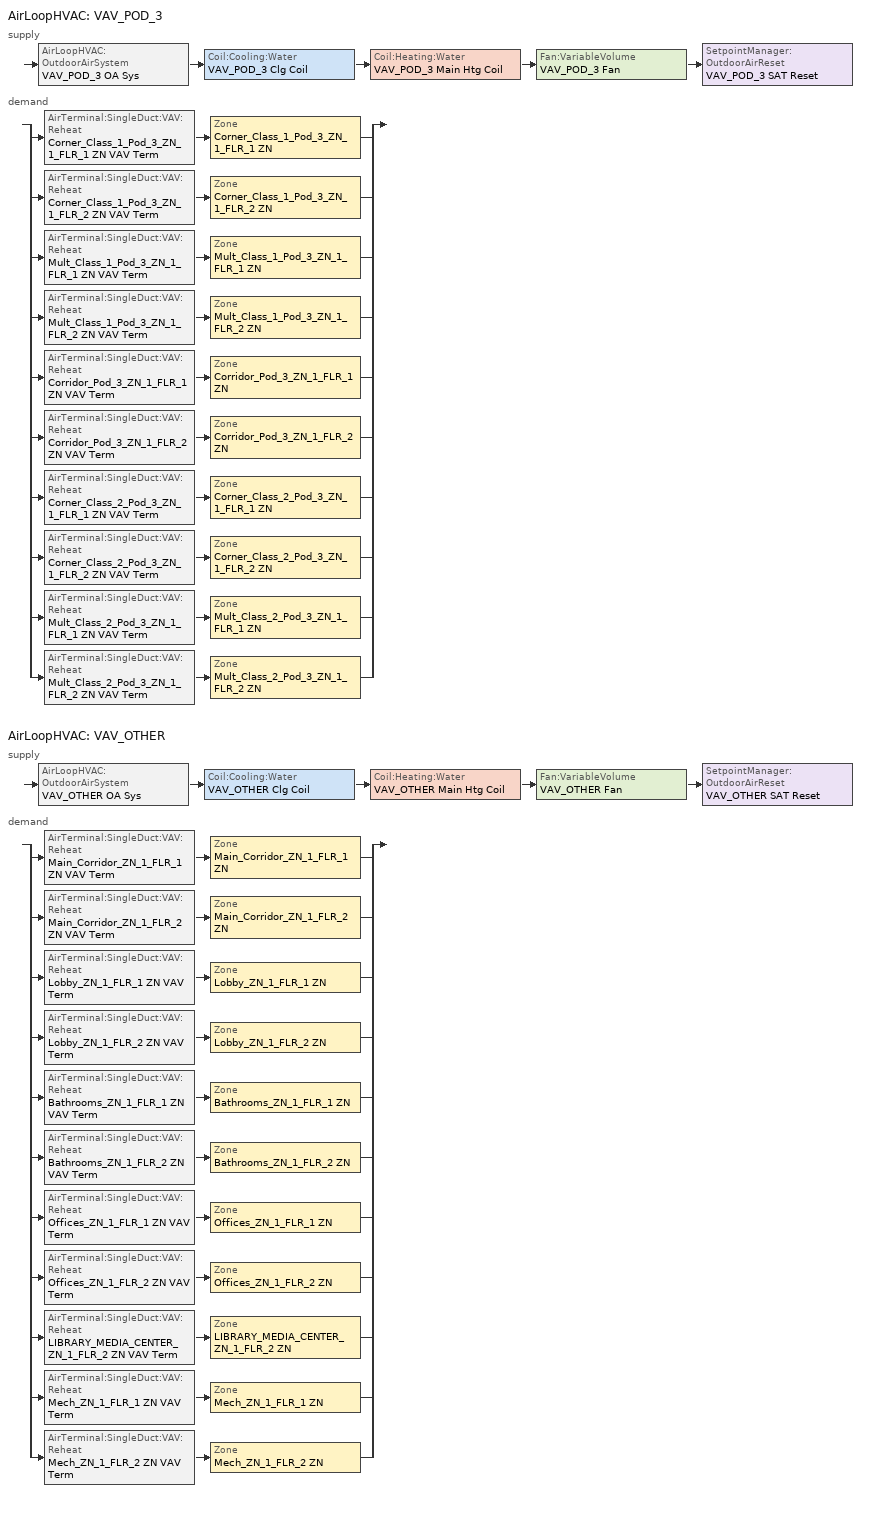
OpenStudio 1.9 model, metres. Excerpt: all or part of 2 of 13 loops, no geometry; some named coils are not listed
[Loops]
AirLoopHVAC 'VAV_POD_3'
 supply: AirLoopHVAC:OutdoorAirSystem 'VAV_POD_3 OA Sys' > Coil:Cooling:Water 'VAV_POD_3 Clg Coil' > Coil:Heating:Water 'VAV_POD_3 Main Htg Coil' > Fan:VariableVolume 'VAV_POD_3 Fan' > SetpointManager:OutdoorAirReset 'VAV_POD_3 SAT Reset'
 demand: split
  | AirTerminal:SingleDuct:VAV:Reheat 'Corner_Class_1_Pod_3_ZN_1_FLR_1 ZN VAV Term' > Zone 'Corner_Class_1_Pod_3_ZN_1_FLR_1 ZN'
  | AirTerminal:SingleDuct:VAV:Reheat 'Corner_Class_1_Pod_3_ZN_1_FLR_2 ZN VAV Term' > Zone 'Corner_Class_1_Pod_3_ZN_1_FLR_2 ZN'
  | AirTerminal:SingleDuct:VAV:Reheat 'Mult_Class_1_Pod_3_ZN_1_FLR_1 ZN VAV Term' > Zone 'Mult_Class_1_Pod_3_ZN_1_FLR_1 ZN'
  | AirTerminal:SingleDuct:VAV:Reheat 'Mult_Class_1_Pod_3_ZN_1_FLR_2 ZN VAV Term' > Zone 'Mult_Class_1_Pod_3_ZN_1_FLR_2 ZN'
  | AirTerminal:SingleDuct:VAV:Reheat 'Corridor_Pod_3_ZN_1_FLR_1 ZN VAV Term' > Zone 'Corridor_Pod_3_ZN_1_FLR_1 ZN'
  | AirTerminal:SingleDuct:VAV:Reheat 'Corridor_Pod_3_ZN_1_FLR_2 ZN VAV Term' > Zone 'Corridor_Pod_3_ZN_1_FLR_2 ZN'
  | AirTerminal:SingleDuct:VAV:Reheat 'Corner_Class_2_Pod_3_ZN_1_FLR_1 ZN VAV Term' > Zone 'Corner_Class_2_Pod_3_ZN_1_FLR_1 ZN'
  | AirTerminal:SingleDuct:VAV:Reheat 'Corner_Class_2_Pod_3_ZN_1_FLR_2 ZN VAV Term' > Zone 'Corner_Class_2_Pod_3_ZN_1_FLR_2 ZN'
  | AirTerminal:SingleDuct:VAV:Reheat 'Mult_Class_2_Pod_3_ZN_1_FLR_1 ZN VAV Term' > Zone 'Mult_Class_2_Pod_3_ZN_1_FLR_1 ZN'
  | AirTerminal:SingleDuct:VAV:Reheat 'Mult_Class_2_Pod_3_ZN_1_FLR_2 ZN VAV Term' > Zone 'Mult_Class_2_Pod_3_ZN_1_FLR_2 ZN'
AirLoopHVAC 'VAV_OTHER'
 supply: AirLoopHVAC:OutdoorAirSystem 'VAV_OTHER OA Sys' > Coil:Cooling:Water 'VAV_OTHER Clg Coil' > Coil:Heating:Water 'VAV_OTHER Main Htg Coil' > Fan:VariableVolume 'VAV_OTHER Fan' > SetpointManager:OutdoorAirReset 'VAV_OTHER SAT Reset'
 demand: split
  | AirTerminal:SingleDuct:VAV:Reheat 'Main_Corridor_ZN_1_FLR_1 ZN VAV Term' > Zone 'Main_Corridor_ZN_1_FLR_1 ZN'
  | AirTerminal:SingleDuct:VAV:Reheat 'Main_Corridor_ZN_1_FLR_2 ZN VAV Term' > Zone 'Main_Corridor_ZN_1_FLR_2 ZN'
  | AirTerminal:SingleDuct:VAV:Reheat 'Lobby_ZN_1_FLR_1 ZN VAV Term' > Zone 'Lobby_ZN_1_FLR_1 ZN'
  | AirTerminal:SingleDuct:VAV:Reheat 'Lobby_ZN_1_FLR_2 ZN VAV Term' > Zone 'Lobby_ZN_1_FLR_2 ZN'
  | AirTerminal:SingleDuct:VAV:Reheat 'Bathrooms_ZN_1_FLR_1 ZN VAV Term' > Zone 'Bathrooms_ZN_1_FLR_1 ZN'
  | AirTerminal:SingleDuct:VAV:Reheat 'Bathrooms_ZN_1_FLR_2 ZN VAV Term' > Zone 'Bathrooms_ZN_1_FLR_2 ZN'
  | AirTerminal:SingleDuct:VAV:Reheat 'Offices_ZN_1_FLR_1 ZN VAV Term' > Zone 'Offices_ZN_1_FLR_1 ZN'
  | AirTerminal:SingleDuct:VAV:Reheat 'Offices_ZN_1_FLR_2 ZN VAV Term' > Zone 'Offices_ZN_1_FLR_2 ZN'
  | AirTerminal:SingleDuct:VAV:Reheat 'LIBRARY_MEDIA_CENTER_ZN_1_FLR_2 ZN VAV Term' > Zone 'LIBRARY_MEDIA_CENTER_ZN_1_FLR_2 ZN'
  | AirTerminal:SingleDuct:VAV:Reheat 'Mech_ZN_1_FLR_1 ZN VAV Term' > Zone 'Mech_ZN_1_FLR_1 ZN'
  | AirTerminal:SingleDuct:VAV:Reheat 'Mech_ZN_1_FLR_2 ZN VAV Term' > Zone 'Mech_ZN_1_FLR_2 ZN'
[Sizing:Zone] Zone Cooling Design Supply Air Temperature {C}=12.8; Zone Heating Design Supply Air Temperature {C}=40; Zone Cooling Design Supply Air Humidity Ratio {kg-H2O/kg-air}=0.0085; Zone Heating Design Supply Air Humidity Ratio {kg-H2O/kg-air}=0.008; Cooling Design Air Flow Method=DesignDay; Heating Design Air Flow Method=DesignDay
Offices_ZN_1_FLR_1 ZN; Lobby_ZN_1_FLR_2 ZN; Corridor_Pod_3_ZN_1_FLR_2 ZN; Mult_Class_2_Pod_3_ZN_1_FLR_1 ZN; Main_Corridor_ZN_1_FLR_2 ZN; Main_Corridor_ZN_1_FLR_1 ZN; Lobby_ZN_1_FLR_1 ZN; Mech_ZN_1_FLR_2 ZN; Corridor_Pod_3_ZN_1_FLR_1 ZN; Offices_ZN_1_FLR_2 ZN; Mult_Class_2_Pod_3_ZN_1_FLR_2 ZN; Bathrooms_ZN_1_FLR_2 ZN; LIBRARY_MEDIA_CENTER_ZN_1_FLR_2 ZN; Corner_Class_1_Pod_3_ZN_1_FLR_1 ZN; Mech_ZN_1_FLR_1 ZN; Bathrooms_ZN_1_FLR_1 ZN; Mult_Class_1_Pod_3_ZN_1_FLR_1 ZN; Corner_Class_1_Pod_3_ZN_1_FLR_2 ZN; Mult_Class_1_Pod_3_ZN_1_FLR_2 ZN; Corner_Class_2_Pod_3_ZN_1_FLR_1 ZN; Corner_Class_2_Pod_3_ZN_1_FLR_2 ZN
[Zone equipment]
Offices_ZN_1_FLR_1 ZN: Offices_ZN_1_FLR_1 ZN VAV Term
Lobby_ZN_1_FLR_2 ZN: Lobby_ZN_1_FLR_2 ZN VAV Term
Corridor_Pod_3_ZN_1_FLR_2 ZN: Corridor_Pod_3_ZN_1_FLR_2 ZN VAV Term
Mult_Class_2_Pod_3_ZN_1_FLR_1 ZN: Mult_Class_2_Pod_3_ZN_1_FLR_1 ZN VAV Term
Main_Corridor_ZN_1_FLR_2 ZN: Main_Corridor_ZN_1_FLR_2 ZN VAV Term
Main_Corridor_ZN_1_FLR_1 ZN: Main_Corridor_ZN_1_FLR_1 ZN VAV Term
Lobby_ZN_1_FLR_1 ZN: Lobby_ZN_1_FLR_1 ZN VAV Term
Mech_ZN_1_FLR_2 ZN: Mech_ZN_1_FLR_2 ZN VAV Term
Corridor_Pod_3_ZN_1_FLR_1 ZN: Corridor_Pod_3_ZN_1_FLR_1 ZN VAV Term
Offices_ZN_1_FLR_2 ZN: Offices_ZN_1_FLR_2 ZN VAV Term
Mult_Class_2_Pod_3_ZN_1_FLR_2 ZN: Mult_Class_2_Pod_3_ZN_1_FLR_2 ZN VAV Term
Bathrooms_ZN_1_FLR_2 ZN: Bathrooms_ZN_1_FLR_2 ZN VAV Term, Bathrooms_ZN_1_FLR_2 ZN Exhaust Fan
LIBRARY_MEDIA_CENTER_ZN_1_FLR_2 ZN: LIBRARY_MEDIA_CENTER_ZN_1_FLR_2 ZN VAV Term
Corner_Class_1_Pod_3_ZN_1_FLR_1 ZN: Corner_Class_1_Pod_3_ZN_1_FLR_1 ZN VAV Term
Mech_ZN_1_FLR_1 ZN: Mech_ZN_1_FLR_1 ZN VAV Term
Bathrooms_ZN_1_FLR_1 ZN: Bathrooms_ZN_1_FLR_1 ZN VAV Term, Bathrooms_ZN_1_FLR_1 ZN Exhaust Fan
Mult_Class_1_Pod_3_ZN_1_FLR_1 ZN: Mult_Class_1_Pod_3_ZN_1_FLR_1 ZN VAV Term
Corner_Class_1_Pod_3_ZN_1_FLR_2 ZN: Corner_Class_1_Pod_3_ZN_1_FLR_2 ZN VAV Term
Mult_Class_1_Pod_3_ZN_1_FLR_2 ZN: Mult_Class_1_Pod_3_ZN_1_FLR_2 ZN VAV Term
Corner_Class_2_Pod_3_ZN_1_FLR_1 ZN: Corner_Class_2_Pod_3_ZN_1_FLR_1 ZN VAV Term
Corner_Class_2_Pod_3_ZN_1_FLR_2 ZN: Corner_Class_2_Pod_3_ZN_1_FLR_2 ZN VAV Term
[AirLoopHVAC] Availability Schedule=SchoolSecondary HVACOperationSchd; Design Supply Air Flow Rate {m3/s}=AutoSize
Name | Availability Manager
VAV_POD_3 | Availability Manager Night Cycle 3
VAV_OTHER | Availability Manager Night Cycle 4
[Sizing:System] Type of Load to Size On=Sensible; Minimum System Air Flow Ratio=0.3; Preheat Design Temperature {C}=7; Preheat Design Humidity Ratio {kg-H2O/kg-Air}=0.008; Precool Design Temperature {C}=12.8; Precool Design Humidity Ratio {kg-H2O/kg-Air}=0.008; Central Cooling Design Supply Air Temperature {C}=12.8; Central Heating Design Supply Air Temperature {C}=12.8; Sizing Option=Coincident; 100% Outdoor Air in Cooling=No; 100% Outdoor Air in Heating=No; Central Cooling Design Supply Air Humidity Ratio {kg-H2O/kg-Air}=0.0085; Central Heating Design Supply Air Humidity Ratio {kg-H2O/kg-Air}=0.008; Cooling Design Air Flow Method=DesignDay; Cooling Design Air Flow Rate {m3/s}=0; Heating Design Air Flow Method=DesignDay; Heating Design Air Flow Rate {m3/s}=0; System Outdoor Air Method=ZoneSum; Zone Maximum Outdoor Air Fraction=1; Cooling Supply Air Flow Rate Per Floor Area {m3/s-m2}=0.00996765; Cooling Fraction of Autosized Cooling Supply Air Flow Rate=1; Cooling Supply Air Flow Rate Per Unit Cooling Capacity {m3/s-W}=3.94755e-05; Heating Supply Air Flow Rate Per Floor Area {m3/s-m2}=0.00996765; Heating Fraction of Autosized Heating Supply Air Flow Rate=1; Heating Fraction of Autosized Cooling Supply Air Flow Rate=1; Heating Supply Air Flow Rate Per Unit Heating Capacity {m3/s-W}=3.15882e-05; Cooling Design Capacity Method=CoolingDesignCapacity; Cooling Design Capacity {W}=autosize; Cooling Design Capacity Per Floor Area {W/m2}=234.7; Fraction of Autosized Cooling Design Capacity=1; Heating Design Capacity Method=HeatingDesignCapacity; Heating Design Capacity {W}=autosize; Heating Design Capacity Per Floor Area {W/m2}=157; Fraction of Autosized Heating Design Capacity=1; Central Cooling Capacity Control Method=OnOff
Name | Design Outdoor Air Flow Rate {m3/s}
VAV_POD_3 | 9.493504
VAV_OTHER | 4.61027
[Fan:VariableVolume] Availability Schedule=Always On Discrete; Pressure Rise {Pa}=1389.92; Maximum Flow Rate {m3/s}=Autosize; Fan Power Minimum Flow Rate Input Method=fraction; Fan Power Minimum Flow Fraction=0.25; Fan Power Minimum Air Flow Rate {m3/s}=0; Motor In Airstream Fraction=1; Fan Power Coefficient 1=0.0407599; Fan Power Coefficient 2=0.088045; Fan Power Coefficient 3=-0.0729261; Fan Power Coefficient 4=0.94374; Fan Power Coefficient 5=0
Name | Fan Efficiency | Motor Efficiency
VAV_POD_3 Fan | 0.6084 | 0.936
VAV_OTHER Fan | 0.61165 | 0.941
[Controller:OutdoorAir] Minimum Outdoor Air Flow Rate {m3/s}=Autosize; Maximum Outdoor Air Flow Rate {m3/s}=Autosize; Economizer Control Type=DifferentialDryBulb; Economizer Control Action Type=ModulateFlow; Economizer Maximum Limit Dry-Bulb Temperature {C}=28; Economizer Maximum Limit Enthalpy {J/kg}=64000; Economizer Minimum Limit Dry-Bulb Temperature {C}=-100; Lockout Type=NoLockout; Minimum Limit Type=FixedMinimum; Minimum Outdoor Air Schedule=SchoolSecondary MinOA_MotorizedDamper_Sched; High Humidity Control=No; Heat Recovery Bypass Control Type=BypassWhenOAFlowGreaterThanMinimum
Name | Controller Mechanical Ventilation
VAV_POD_3 OA Controller | VAV_POD_3 Vent Controller
VAV_OTHER OA Controller | VAV_OTHER Vent Controller
[Controller:MechanicalVentilation] Availability Schedule=Always On Discrete; System Outdoor Air Method=ZoneSum
VAV_POD_3 Vent Controller; VAV_OTHER Vent Controller
[AirLoopHVAC:OutdoorAirSystem]
Name | Controller
VAV_POD_3 OA Sys | VAV_POD_3 OA Controller
VAV_OTHER OA Sys | VAV_OTHER OA Controller
[AvailabilityManager:NightCycle] Control Type=CycleOnAny; Thermostat Tolerance {deltaC}=1; Cycling Run Time {s}=3600
Availability Manager Night Cycle 3; Availability Manager Night Cycle 4
[AirTerminal:SingleDuct:VAV:Reheat] Availability Schedule=Always On Discrete; Maximum Air Flow Rate {m3/s}=Autocalculate; Zone Minimum Air Flow Input Method=Constant; Fixed Minimum Air Flow Rate {m3/s}=0; Maximum Hot Water or Steam Flow Rate {m3/s}=Autocalculate; Minimum Hot Water or Steam Flow Rate {m3/s}=0; Convergence Tolerance=0.001; Damper Heating Action=Reverse; Maximum Flow per Zone Floor Area During Reheat {m3/s-m2}=0; Maximum Flow Fraction During Reheat=0.5; Maximum Reheat Air Temperature {C}=40
Name | Constant Minimum Air Flow Fraction | Reheat Coil
Corner_Class_1_Pod_3_ZN_1_FLR_1 ZN VAV Term | 0.7 | Corner_Class_1_Pod_3_ZN_1_FLR_1 ZN Rht Coil
Corner_Class_1_Pod_3_ZN_1_FLR_2 ZN VAV Term | 0.7 | Corner_Class_1_Pod_3_ZN_1_FLR_2 ZN Rht Coil
Mult_Class_1_Pod_3_ZN_1_FLR_1 ZN VAV Term | 0.815032 | Mult_Class_1_Pod_3_ZN_1_FLR_1 ZN Rht Coil
Mult_Class_1_Pod_3_ZN_1_FLR_2 ZN VAV Term | 0.7 | Mult_Class_1_Pod_3_ZN_1_FLR_2 ZN Rht Coil
Corridor_Pod_3_ZN_1_FLR_1 ZN VAV Term | 0.23802 | Corridor_Pod_3_ZN_1_FLR_1 ZN Rht Coil
Corridor_Pod_3_ZN_1_FLR_2 ZN VAV Term | 0.2 | Corridor_Pod_3_ZN_1_FLR_2 ZN Rht Coil
Corner_Class_2_Pod_3_ZN_1_FLR_1 ZN VAV Term | 0.7 | Corner_Class_2_Pod_3_ZN_1_FLR_1 ZN Rht Coil
Corner_Class_2_Pod_3_ZN_1_FLR_2 ZN VAV Term | 0.7 | Corner_Class_2_Pod_3_ZN_1_FLR_2 ZN Rht Coil
Mult_Class_2_Pod_3_ZN_1_FLR_1 ZN VAV Term | 0.976035 | Mult_Class_2_Pod_3_ZN_1_FLR_1 ZN Rht Coil
Mult_Class_2_Pod_3_ZN_1_FLR_2 ZN VAV Term | 0.7 | Mult_Class_2_Pod_3_ZN_1_FLR_2 ZN Rht Coil
Main_Corridor_ZN_1_FLR_1 ZN VAV Term | 0.39499 | Main_Corridor_ZN_1_FLR_1 ZN Rht Coil
Main_Corridor_ZN_1_FLR_2 ZN VAV Term | 0.216507 | Main_Corridor_ZN_1_FLR_2 ZN Rht Coil
Lobby_ZN_1_FLR_1 ZN VAV Term | 0.291849 | Lobby_ZN_1_FLR_1 ZN Rht Coil
Lobby_ZN_1_FLR_2 ZN VAV Term | 0.2 | Lobby_ZN_1_FLR_2 ZN Rht Coil
Bathrooms_ZN_1_FLR_1 ZN VAV Term | 0.335395 | Bathrooms_ZN_1_FLR_1 ZN Rht Coil
Bathrooms_ZN_1_FLR_2 ZN VAV Term | 0.2 | Bathrooms_ZN_1_FLR_2 ZN Rht Coil
Offices_ZN_1_FLR_1 ZN VAV Term | 0.281279 | Offices_ZN_1_FLR_1 ZN Rht Coil
Offices_ZN_1_FLR_2 ZN VAV Term | 0.2 | Offices_ZN_1_FLR_2 ZN Rht Coil
LIBRARY_MEDIA_CENTER_ZN_1_FLR_2 ZN VAV Term | 0.7 | LIBRARY_MEDIA_CENTER_ZN_1_FLR_2 ZN Rht Coil
Mech_ZN_1_FLR_1 ZN VAV Term | 0.278186 | Mech_ZN_1_FLR_1 ZN Rht Coil
Mech_ZN_1_FLR_2 ZN VAV Term | 0.511316 | Mech_ZN_1_FLR_2 ZN Rht Coil
[Fan:ZoneExhaust] Availability Schedule=SchoolSecondary Hours_of_operation; Fan Efficiency=0.1595; Pressure Rise {Pa}=124.544; Maximum Flow Rate {m3/s}=0.283168; System Availability Manager Coupling Mode=Decoupled
Bathrooms_ZN_1_FLR_1 ZN Exhaust Fan; Bathrooms_ZN_1_FLR_2 ZN Exhaust Fan
[SetpointManager:OutdoorAirReset] Control Variable=Temperature; Setpoint at Outdoor Low Temperature {C}=15.5778; Outdoor Low Temperature {C}=10; Setpoint at Outdoor High Temperature {C}=12.8; Outdoor High Temperature {C}=21.1111
VAV_OTHER SAT Reset; VAV_POD_3 SAT Reset
[Schedule:Ruleset]
Name | Default Day Schedule | Summer Design Day Schedule | Winter Design Day Schedule
SchoolSecondary HVACOperationSchd | SchoolSecondary HVACOperationSchd Default | SchoolSecondary HVACOperationSchd Summer Design Day | SchoolSecondary HVACOperationSchd Winter Design Day
SchoolSecondary MinOA_MotorizedDamper_Sched | SchoolSecondary MinOA_MotorizedDamper_Sched Default | SchoolSecondary MinOA_MotorizedDamper_Sched Summer Design Day | SchoolSecondary MinOA_MotorizedDamper_Sched Winter Design Day
SchoolSecondary Hours_of_operation | SchoolSecondary Hours_of_operation Default | SchoolSecondary Hours_of_operation Summer Design Day | SchoolSecondary Hours_of_operation Winter Design Day
[Schedule:Day]
SchoolSecondary HVACOperationSchd Default; SchoolSecondary MinOA_MotorizedDamper_Sched Default; SchoolSecondary Hours_of_operation Default: 24, 0, 0
SchoolSecondary HVACOperationSchd Winter Design Day; SchoolSecondary HVACOperationSchd Summer Design Day; SchoolSecondary HVACOperationSchd WntrDsn|SmrDsn|Wkdy Day; SchoolSecondary Hours_of_operation Winter Design Day; SchoolSecondary Hours_of_operation Summer Design Day; SchoolSecondary Hours_of_operation WntrDsn|SmrDsn|Wkdy Day: 7, 0, 0, 21, 0, 1, 24, 0, 0
SchoolSecondary MinOA_MotorizedDamper_Sched Winter Design Day; SchoolSecondary MinOA_MotorizedDamper_Sched Summer Design Day; SchoolSecondary MinOA_MotorizedDamper_Sched WntrDsn|SmrDsn|Wkdy Day: 8, 0, 0, 21, 0, 1, 24, 0, 0
[Schedule:Rule] Rule Order=0; Apply Monday=Yes; Apply Tuesday=Yes; Apply Wednesday=Yes; Apply Thursday=Yes; Apply Friday=Yes; Date Specification Type=DateRange; Start Month=1; Start Day=1; End Month=12; End Day=31
Name | Schedule Ruleset | Day Schedule
Schedule Rule 86 | SchoolSecondary HVACOperationSchd | SchoolSecondary HVACOperationSchd WntrDsn|SmrDsn|Wkdy Day
Schedule Rule 87 | SchoolSecondary MinOA_MotorizedDamper_Sched | SchoolSecondary MinOA_MotorizedDamper_Sched WntrDsn|SmrDsn|Wkdy Day
Schedule Rule 100 | SchoolSecondary Hours_of_operation | SchoolSecondary Hours_of_operation WntrDsn|SmrDsn|Wkdy Day
[Schedule:Constant]
Always On Discrete: Value=1
